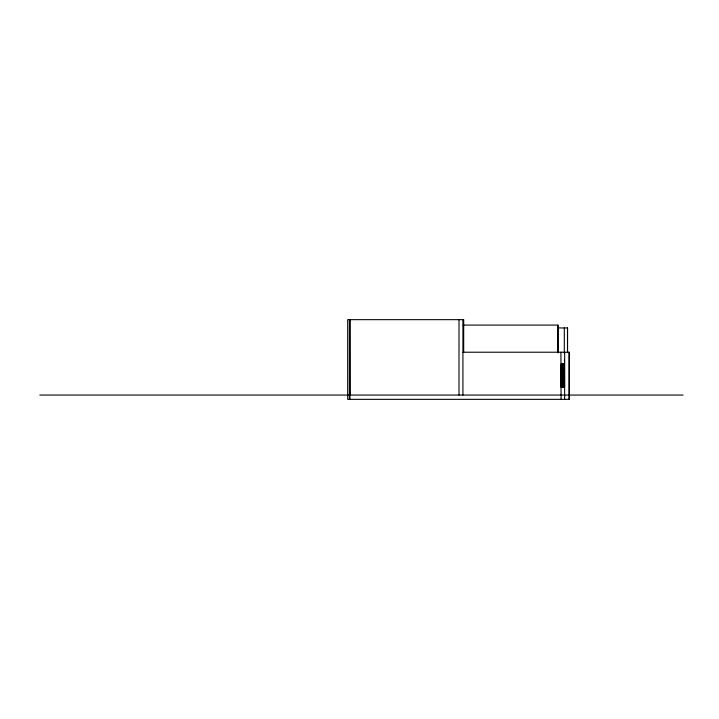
<?xml version="1.0" encoding="UTF-8"?>
<svg xmlns="http://www.w3.org/2000/svg" width="719" height="719" viewBox="0 0 719 719"><rect width="100%" height="100%" fill="white"/><g stroke="black" fill="none" stroke-linecap="round" stroke-linejoin="round"><path stroke-width="1.08" d="M349.892 393.338L349.892 395.055L349.847 319.658M463.153 325.087L557.944 325.087L557.944 352.849L557.917 325.087M557.818 327.945L567.552 327.945L567.552 352.553M462.928 352.22L569.241 352.22L569.241 399.342L347.681 399.342L347.681 319.658L463.683 319.658L463.683 352.22M564.487 360.075L564.577 387.199M561.054 364.066L561.054 387.199M39.797 395.055L683.05 395.055M569.142 352.22L569.142 399.342M567.48 327.945L567.48 352.553M564.649 352.22L564.649 399.342M564.307 327.945L564.307 353.011M560.928 352.22L561.054 399.342M462.928 319.658L462.928 395.055M459.001 319.658L459.001 395.055M349.91 319.658L349.946 399.342M349.38 319.658L349.38 399.342M562.582 363.643L562.105 363.643L562.105 387.199L562.582 387.199L562.582 363.643M563.489 363.643L563.256 387.199L563.489 363.643"/></g></svg>
